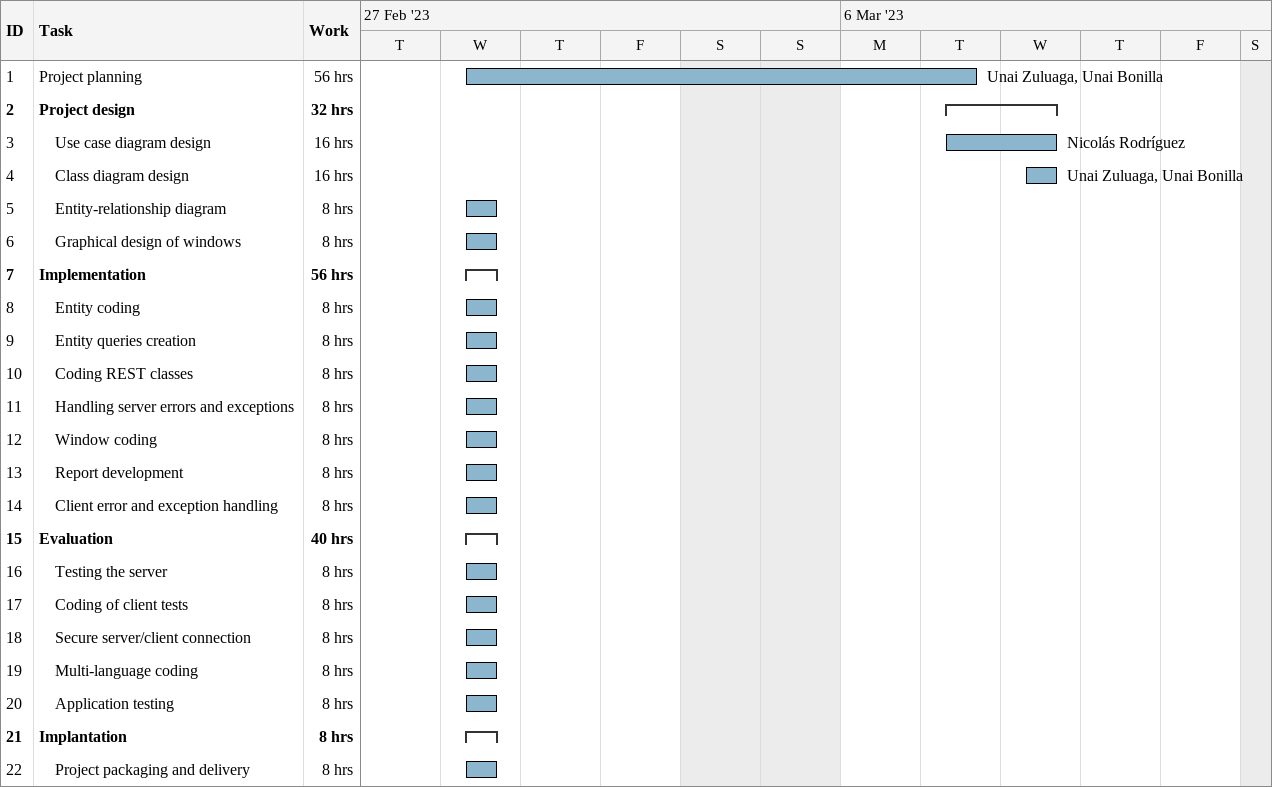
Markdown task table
| ID | Level | Task | Start | Finish | Resources | Work (h) |
|---|---|---|---|---|---|---|
| 1 | 1 | Project planning | 2023-03-01 | 2023-03-07 | Unai Zuluaga, Unai Bonilla | 56 |
| 2 | 1 | **Project design** | 2023-03-07 | 2023-03-08 |  | 32 |
| 3 | 2 | Use case diagram design | 2023-03-07 | 2023-03-08 | Nicolás Rodríguez | 16 |
| 4 | 2 | Class diagram design | 2023-03-08 | 2023-03-08 | Unai Zuluaga, Unai Bonilla | 16 |
| 5 | 2 | Entity-relationship diagram | 2023-03-01 | 2023-03-01 |  | 8 |
| 6 | 2 | Graphical design of windows | 2023-03-01 | 2023-03-01 |  | 8 |
| 7 | 1 | **Implementation** | 2023-03-01 | 2023-03-01 |  | 56 |
| 8 | 2 | Entity coding | 2023-03-01 | 2023-03-01 |  | 8 |
| 9 | 2 | Entity queries creation | 2023-03-01 | 2023-03-01 |  | 8 |
| 10 | 2 | Coding REST classes | 2023-03-01 | 2023-03-01 |  | 8 |
| 11 | 2 | Handling server errors and exceptions | 2023-03-01 | 2023-03-01 |  | 8 |
| 12 | 2 | Window coding | 2023-03-01 | 2023-03-01 |  | 8 |
| 13 | 2 | Report development | 2023-03-01 | 2023-03-01 |  | 8 |
| 14 | 2 | Client error and exception handling | 2023-03-01 | 2023-03-01 |  | 8 |
| 15 | 1 | **Evaluation** | 2023-03-01 | 2023-03-01 |  | 40 |
| 16 | 2 | Testing the server | 2023-03-01 | 2023-03-01 |  | 8 |
| 17 | 2 | Coding of client tests | 2023-03-01 | 2023-03-01 |  | 8 |
| 18 | 2 | Secure server/client connection | 2023-03-01 | 2023-03-01 |  | 8 |
| 19 | 2 | Multi-language coding | 2023-03-01 | 2023-03-01 |  | 8 |
| 20 | 2 | Application testing | 2023-03-01 | 2023-03-01 |  | 8 |
| 21 | 1 | **Implantation** | 2023-03-01 | 2023-03-01 |  | 8 |
| 22 | 2 | Project packaging and delivery | 2023-03-01 | 2023-03-01 |  | 8 |
